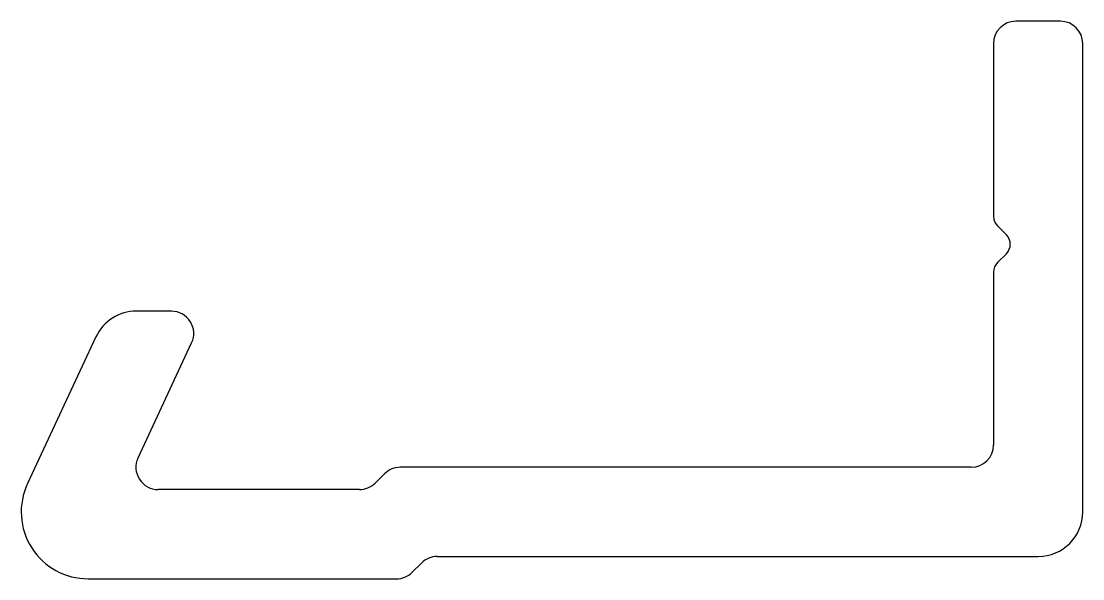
# Model space of a CAD drawing. Extents: x 203.8 to 227.6, y 794.9 to 807.4.
import ezdxf

# ---------------------------------------------------------------- set-up
doc = ezdxf.new("R2010")
doc.units = 0
doc.linetypes.add('CENTER', pattern=[1.25, 0.8, -0.15, 0.15, -0.15])
doc.layers.add('EKSEN', color=1, linetype='CENTER')

msp = doc.modelspace()

# ---------------------------------------------------------------- linework, layer by layer
at = {"layer": 'EKSEN', "color": 0, "linetype": 'BYBLOCK'}
for p, q in [((227.121, 807.429), (226.121, 807.429)), ((225.621, 806.929), (225.621, 803.054)), ((227.621, 796.429), (227.621, 806.929)), ((225.709, 802.842), (225.909, 802.642)), ((225.909, 802.217), (225.709, 802.017)), ((225.621, 801.805), (225.621, 797.929)), ((207.202, 800.929), (206.417, 800.929)), ((205.511, 800.352), (203.977, 797.063)), ((206.453, 797.641), (207.655, 800.218)), ((211.975, 797.283), (211.768, 797.076)), ((225.121, 797.429), (212.328, 797.429)), ((211.414, 796.929), (206.906, 796.929)), ((213.157, 795.429), (226.621, 795.429)), ((212.596, 795.076), (212.803, 795.283)), ((205.336, 794.929), (212.243, 794.929))]:
    msp.add_line(p, q, dxfattribs=at)
for centre, radius, start, end in [((226.121, 806.929), 0.5, 90, 180), ((227.121, 806.929), 0.5, 0, 90), ((225.921, 803.054), 0.3, 179.9988, 224.9971), ((225.697, 802.429), 0.3, 315, 45), ((225.921, 801.805), 0.3, 135.0029, 180.0027), ((206.417, 799.929), 1, 90, 155), ((207.202, 800.429), 0.5, 335, 90), ((225.121, 797.929), 0.5, 270, 0), ((206.906, 797.429), 0.5, 155, 270), ((212.328, 796.929), 0.5, 89.9982, 134.9987), ((205.336, 796.429), 1.5, 155, 269.9996), ((211.414, 797.429), 0.5, 269.9999, 315.0012), ((226.621, 796.429), 1, 270, 0), ((213.157, 794.929), 0.5, 89.9982, 134.9987), ((212.243, 795.429), 0.5, 269.9999, 315.0012)]:
    msp.add_arc(centre, radius, start, end, dxfattribs=at)

doc.saveas('drawing.dxf')
